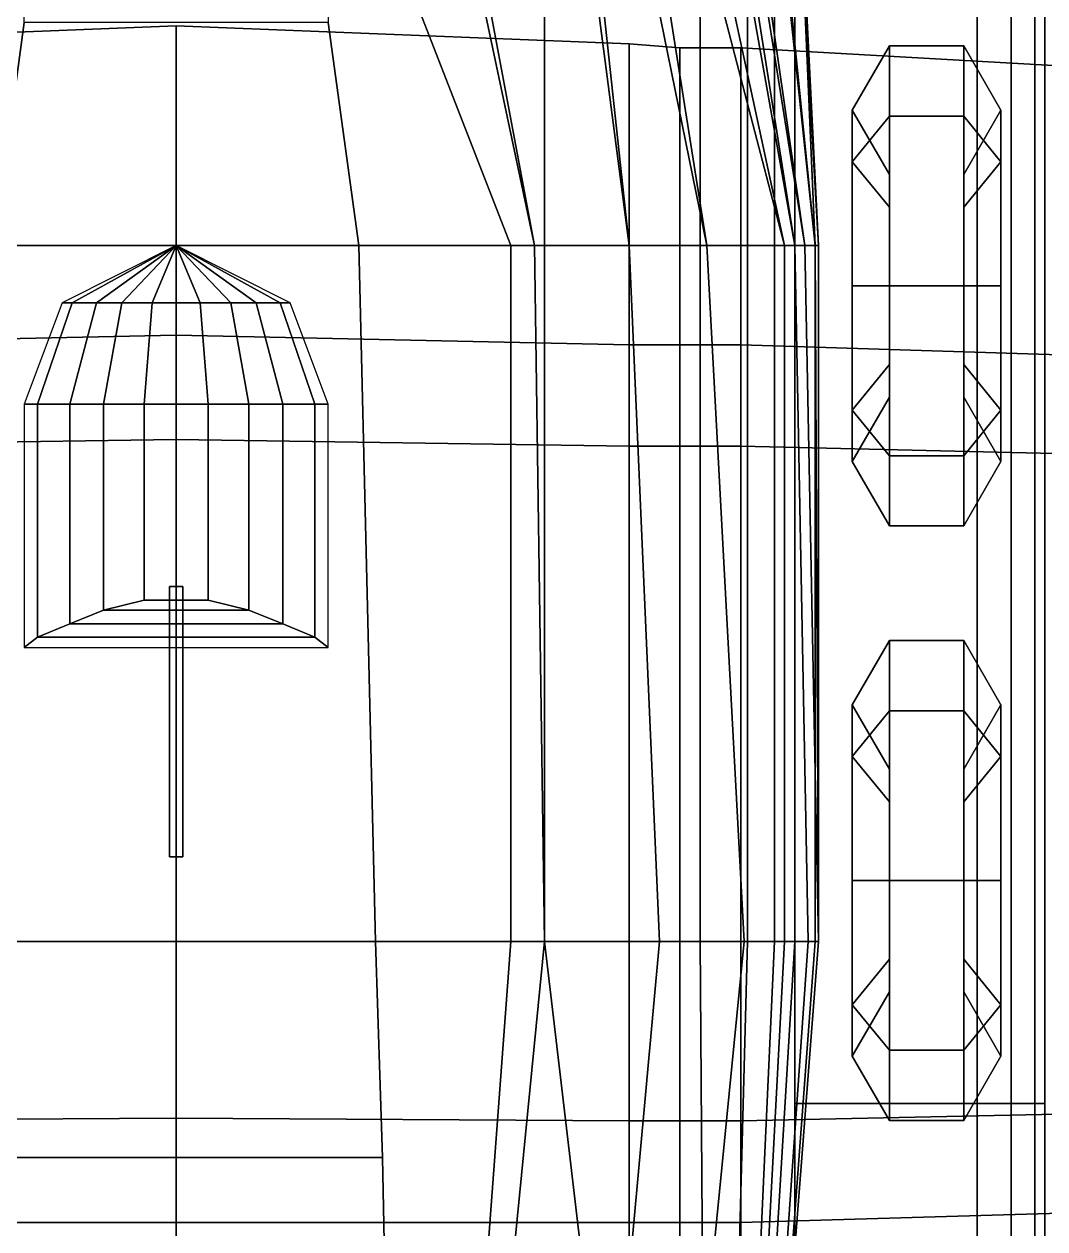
# Model space of a CAD drawing. Header units: millimetres. Extents: x -27.6 to 27.6, y -14.1 to 36.4.
# Drawn here: x -0.45 to 2.57, y 5.899 to 9.465 of the extents above; entities that cross this region are included whole.
import ezdxf

# ---------------------------------------------------------------- set-up
doc = ezdxf.new("R2010")
doc.units = ezdxf.units.MM
for name, color, linetype in [('guns', 1, 'Continuous'), ('hull-open', 7, 'Continuous'), ('wheels', 2, 'Continuous'), ('wing1', 5, 'Continuous'), ('wing2', 5, 'Continuous')]:
    doc.layers.add(name, color=color, linetype=linetype)

msp = doc.modelspace()

# ---------------------------------------------------------------- linework, layer by layer
for points in [[(1.83, 6.27, 1.75), (2.37, 6.27, 1.75), (2.37, 11.13, 1.68), (1.83, 11.13, 1.68)], [(1.83, 11.13, 1.68), (2.37, 11.13, 1.68), (2.37, 6.27, 1.75), (1.83, 6.27, 1.75)], [(2.37, 6.27, 1.75), (2.47, 6.27, 1.71), (2.47, 11.13, 1.64), (2.37, 11.13, 1.68)], [(2.37, 11.13, 1.68), (2.47, 11.13, 1.64), (2.47, 6.27, 1.71), (2.37, 6.27, 1.75)], [(2.47, 11.13, 1.64), (2.54, 11.13, 1.56), (2.54, 6.27, 1.63), (2.47, 6.27, 1.71)], [(2.47, 6.27, 1.71), (2.54, 6.27, 1.63), (2.54, 11.13, 1.56), (2.47, 11.13, 1.64)], [(2.54, 11.13, 1.56), (2.57, 11.13, 1.48), (2.57, 6.27, 1.55), (2.54, 6.27, 1.63)], [(2.54, 6.27, 1.63), (2.57, 6.27, 1.55), (2.57, 11.13, 1.48), (2.54, 11.13, 1.56)], [(2.57, 11.13, 1.48), (2.57, 11.13, 0.63), (2.57, 6.27, 0.4), (2.57, 6.27, 1.55)], [(2.57, 6.27, 1.55), (2.57, 6.27, 0.4), (2.57, 11.13, 0.63), (2.57, 11.13, 1.48)], [(-1.09, 10.2, 0.9), (1.09, 10.2, 0.9), (1.09, 8.81, 0.9), (-1.09, 8.81, 0.9)], [(-0.45, 10.2, 4.65), (-0.99, 8.81, 4.95), (-0.54, 8.81, 5.72), (-0.45, 9.47, 5.67)], [(0.99, 8.81, 4.95), (1.06, 8.81, 4.92), (0.8, 10.2, 4.59), (0.45, 10.2, 4.65)], [(0.54, 8.81, 5.72), (0.99, 8.81, 4.95), (0.45, 10.2, 4.65), (0.45, 9.47, 5.67)], [(1.06, 8.81, 4.92), (1.34, 8.81, 4.77), (1.19, 10.2, 4.47), (0.8, 10.2, 4.59)], [(1.55, 8.81, 0.92), (1.09, 8.81, 0.9), (1.09, 10.2, 0.9), (1.55, 10.2, 0.92)], [(1.34, 8.81, 4.77), (1.57, 8.81, 4.6), (1.35, 10.2, 4.39), (1.19, 10.2, 4.47)], [(1.57, 8.81, 4.6), (1.8, 8.81, 4.36), (1.5, 10.2, 4.28), (1.35, 10.2, 4.39)], [(1.8, 8.81, 4.36), (1.83, 8.81, 4.29), (1.61, 10.2, 4.17), (1.5, 10.2, 4.28)], [(1.69, 8.81, 0.95), (1.55, 8.81, 0.92), (1.55, 10.2, 0.92), (1.69, 10.2, 0.95)], [(1.83, 8.81, 4.29), (1.86, 8.81, 4.18), (1.66, 10.2, 4.12), (1.61, 10.2, 4.17)], [(1.86, 8.81, 4.18), (1.89, 8.81, 4.02), (1.75, 10.2, 4.02), (1.66, 10.2, 4.12)], [(1.77, 8.81, 1.02), (1.69, 8.81, 0.95), (1.69, 10.2, 0.95), (1.77, 10.2, 1.02)], [(1.89, 8.81, 4.02), (1.9, 8.81, 3.85), (1.82, 10.2, 3.85), (1.75, 10.2, 4.02)], [(1.83, 8.81, 1.18), (1.77, 8.81, 1.02), (1.77, 10.2, 1.02), (1.83, 10.2, 1.18)], [(1.9, 8.81, 3.85), (1.9, 8.81, 3.58), (1.83, 10.2, 3.58), (1.82, 10.2, 3.85)], [(1.9, 8.81, 3.58), (1.9, 8.81, 2.1), (1.83, 10.2, 2.1), (1.83, 10.2, 3.58)], [(1.9, 8.81, 2.1), (1.89, 8.81, 1.64), (1.83, 10.2, 1.64), (1.83, 10.2, 2.1)], [(1.89, 8.81, 1.64), (1.83, 8.81, 1.18), (1.83, 10.2, 1.18), (1.83, 10.2, 1.64)], [(-0.45, 9.47, 5.67), (-0.54, 8.81, 5.72), (0.54, 8.81, 5.72), (0.45, 9.47, 5.67)], [(-1.09, 8.81, 0.9), (1.09, 8.81, 0.9), (1.09, 6.75, 0.9), (-1.09, 6.75, 0.9)], [(-0.54, 8.81, 5.72), (-0.59, 6.75, 5.72), (0.59, 6.75, 5.72), (0.54, 8.81, 5.72)], [(0, 8.81, 5.72), (0, 8.81, 5.72), (-0.3375, 8.64, 5.72), (-0.3075, 8.64, 5.7763)], [(0, 8.81, 5.72), (0, 8.81, 5.72), (-0.3075, 8.64, 5.7763), (-0.2362, 8.64, 5.8512)], [(0, 8.81, 5.72), (0, 8.81, 5.72), (-0.2362, 8.64, 5.8512), (-0.1613, 8.64, 5.9075)], [(0, 8.81, 5.72), (0, 8.81, 5.72), (-0.1613, 8.64, 5.9075), (-0.0713, 8.64, 5.9338)], [(-0.0713, 8.64, 5.9338), (0.0712, 8.64, 5.9338), (0, 8.81, 5.72)], [(0.0712, 8.64, 5.9338), (0.1613, 8.64, 5.9075), (0, 8.81, 5.72)], [(0.1613, 8.64, 5.9075), (0.2362, 8.64, 5.8512), (0, 8.81, 5.72)], [(0.2362, 8.64, 5.8512), (0.3075, 8.64, 5.7763), (0, 8.81, 5.72)], [(0.3075, 8.64, 5.7763), (0.3375, 8.64, 5.72), (0, 8.81, 5.72)], [(0.59, 6.75, 5.72), (0.99, 6.75, 5.05), (0.99, 8.81, 4.95), (0.54, 8.81, 5.72)], [(0.99, 6.75, 5.05), (1.09, 6.75, 4.99), (1.06, 8.81, 4.92), (0.99, 8.81, 4.95)], [(1.09, 6.75, 4.99), (1.43, 6.75, 4.85), (1.34, 8.81, 4.77), (1.06, 8.81, 4.92)], [(1.55, 6.75, 0.92), (1.09, 6.75, 0.9), (1.09, 8.81, 0.9), (1.55, 8.81, 0.92)], [(1.43, 6.75, 4.85), (1.68, 6.75, 4.71), (1.57, 8.81, 4.6), (1.34, 8.81, 4.77)], [(1.69, 6.75, 0.95), (1.55, 6.75, 0.92), (1.55, 8.81, 0.92), (1.69, 8.81, 0.95)], [(1.68, 6.75, 4.71), (1.8, 6.75, 4.57), (1.8, 8.81, 4.36), (1.57, 8.81, 4.6)], [(1.77, 6.75, 1.02), (1.69, 6.75, 0.95), (1.69, 8.81, 0.95), (1.77, 8.81, 1.02)], [(1.83, 6.75, 1.18), (1.77, 6.75, 1.02), (1.77, 8.81, 1.02), (1.83, 8.81, 1.18)], [(1.8, 6.75, 4.57), (1.87, 6.75, 4.41), (1.83, 8.81, 4.29), (1.8, 8.81, 4.36)], [(1.89, 6.75, 1.64), (1.83, 6.75, 1.18), (1.83, 8.81, 1.18), (1.89, 8.81, 1.64)], [(1.87, 6.75, 4.41), (1.9, 6.75, 4.18), (1.86, 8.81, 4.18), (1.83, 8.81, 4.29)], [(1.9, 6.75, 4.18), (1.9, 6.75, 4.02), (1.89, 8.81, 4.02), (1.86, 8.81, 4.18)], [(1.9, 6.75, 2.1), (1.89, 6.75, 1.64), (1.89, 8.81, 1.64), (1.9, 8.81, 2.1)], [(1.9, 6.75, 4.02), (1.9, 6.75, 3.85), (1.9, 8.81, 3.85), (1.89, 8.81, 4.02)], [(1.9, 6.75, 3.58), (1.9, 6.75, 2.1), (1.9, 8.81, 2.1), (1.9, 8.81, 3.58)], [(1.9, 6.75, 3.85), (1.9, 6.75, 3.58), (1.9, 8.81, 3.58), (1.9, 8.81, 3.85)], [(-0.3075, 8.64, 5.7763), (-0.3375, 8.64, 5.72), (-0.45, 8.34, 5.72), (-0.41, 8.34, 5.795)], [(-0.2362, 8.64, 5.8512), (-0.3075, 8.64, 5.7763), (-0.41, 8.34, 5.795), (-0.315, 8.34, 5.895)], [(-0.1613, 8.64, 5.9075), (-0.2362, 8.64, 5.8512), (-0.315, 8.34, 5.895), (-0.215, 8.34, 5.97)], [(-0.0713, 8.64, 5.9338), (-0.1613, 8.64, 5.9075), (-0.215, 8.34, 5.97), (-0.095, 8.34, 6.005)], [(-0.095, 8.34, 6.005), (0.095, 8.34, 6.005), (0.0712, 8.64, 5.9338), (-0.0713, 8.64, 5.9338)], [(0.095, 8.34, 6.005), (0.215, 8.34, 5.97), (0.1613, 8.64, 5.9075), (0.0712, 8.64, 5.9338)], [(0.215, 8.34, 5.97), (0.315, 8.34, 5.895), (0.2362, 8.64, 5.8512), (0.1613, 8.64, 5.9075)], [(0.315, 8.34, 5.895), (0.41, 8.34, 5.795), (0.3075, 8.64, 5.7763), (0.2362, 8.64, 5.8512)], [(0.41, 8.34, 5.795), (0.45, 8.34, 5.72), (0.3375, 8.64, 5.72), (0.3075, 8.64, 5.7763)], [(-0.41, 8.34, 5.795), (-0.45, 8.34, 5.72), (-0.45, 7.62, 5.72), (-0.41, 7.65, 5.795)], [(-0.315, 8.34, 5.895), (-0.41, 8.34, 5.795), (-0.41, 7.65, 5.795), (-0.315, 7.69, 5.895)], [(-0.215, 8.34, 5.97), (-0.315, 8.34, 5.895), (-0.315, 7.69, 5.895), (-0.215, 7.73, 5.97)], [(-0.095, 8.34, 6.005), (-0.215, 8.34, 5.97), (-0.215, 7.73, 5.97), (-0.095, 7.76, 6.005)], [(-0.095, 7.76, 6.005), (0.095, 7.76, 6.005), (0.095, 8.34, 6.005), (-0.095, 8.34, 6.005)], [(0.095, 7.76, 6.005), (0.215, 7.73, 5.97), (0.215, 8.34, 5.97), (0.095, 8.34, 6.005)], [(0.215, 7.73, 5.97), (0.315, 7.69, 5.895), (0.315, 8.34, 5.895), (0.215, 8.34, 5.97)], [(0.315, 7.69, 5.895), (0.41, 7.65, 5.795), (0.41, 8.34, 5.795), (0.315, 8.34, 5.895)], [(0.41, 7.65, 5.795), (0.45, 7.62, 5.72), (0.45, 8.34, 5.72), (0.41, 8.34, 5.795)], [(-0.095, 7.76, 6.005), (-0.215, 7.73, 5.97), (0.215, 7.73, 5.97), (0.095, 7.76, 6.005)], [(-0.215, 7.73, 5.97), (-0.315, 7.69, 5.895), (0.315, 7.69, 5.895), (0.215, 7.73, 5.97)], [(-0.315, 7.69, 5.895), (-0.41, 7.65, 5.795), (0.41, 7.65, 5.795), (0.315, 7.69, 5.895)], [(-0.41, 7.65, 5.795), (-0.45, 7.62, 5.72), (0.45, 7.62, 5.72), (0.41, 7.65, 5.795)], [(1.58, 2.59, 0.73), (-1.58, 2.59, 0.73), (-1.09, 6.75, 0.9), (1.09, 6.75, 0.9)], [(-0.59, 6.75, 5.72), (-0.61, 6.11, 5.72), (0.61, 6.11, 5.72), (0.59, 6.75, 5.72)], [(0.61, 6.11, 5.72), (0.68, 2.59, 4.6), (0.99, 6.75, 5.05), (0.59, 6.75, 5.72)], [(0.68, 2.59, 4.6), (0.68, 2.59, 4.6), (1.09, 6.75, 4.99), (0.99, 6.75, 5.05)], [(0.68, 2.59, 4.6), (1.05, 2.59, 4.59), (1.43, 6.75, 4.85), (1.09, 6.75, 4.99)], [(1.05, 2.59, 4.59), (1.27, 2.59, 4.56), (1.68, 6.75, 4.71), (1.43, 6.75, 4.85)], [(1.58, 2.59, 0.73), (1.58, 2.59, 0.73), (1.09, 6.75, 0.9), (1.55, 6.75, 0.92)], [(1.27, 2.59, 4.56), (1.58, 2.59, 4.55), (1.8, 6.75, 4.57), (1.68, 6.75, 4.71)], [(1.58, 2.59, 0.73), (1.58, 2.59, 0.73), (1.55, 6.75, 0.92), (1.69, 6.75, 0.95)], [(1.58, 2.59, 2.64), (1.58, 2.59, 2.64), (1.9, 6.75, 2.1), (1.9, 6.75, 3.58)], [(1.58, 2.59, 2.64), (1.58, 2.59, 0.73), (1.89, 6.75, 1.64), (1.9, 6.75, 2.1)], [(1.58, 2.59, 0.73), (1.58, 2.59, 0.73), (1.83, 6.75, 1.18), (1.89, 6.75, 1.64)], [(1.58, 2.59, 0.73), (1.58, 2.59, 0.73), (1.77, 6.75, 1.02), (1.83, 6.75, 1.18)], [(1.58, 2.59, 0.73), (1.58, 2.59, 0.73), (1.69, 6.75, 0.95), (1.77, 6.75, 1.02)], [(1.58, 2.59, 4.55), (1.58, 2.59, 4.55), (1.9, 6.75, 4.02), (1.9, 6.75, 4.18)], [(1.58, 2.59, 4.55), (1.58, 2.59, 2.64), (1.9, 6.75, 3.85), (1.9, 6.75, 4.02)], [(1.58, 2.59, 4.55), (1.58, 2.59, 4.55), (1.9, 6.75, 4.18), (1.87, 6.75, 4.41)], [(1.58, 2.59, 4.55), (1.58, 2.59, 4.55), (1.87, 6.75, 4.41), (1.8, 6.75, 4.57)], [(1.58, 2.59, 2.64), (1.58, 2.59, 2.64), (1.9, 6.75, 3.58), (1.9, 6.75, 3.85)], [(1.83, 4.97, 1.75), (2.37, 4.97, 1.75), (2.37, 6.27, 1.75), (1.83, 6.27, 1.75)], [(1.83, 6.27, 1.75), (2.37, 6.27, 1.75), (2.37, 4.97, 1.75), (1.83, 4.97, 1.75)], [(2.37, 6.27, 1.75), (2.47, 6.27, 1.71), (2.47, 4.97, 1.71), (2.37, 4.97, 1.75)], [(2.37, 4.97, 1.75), (2.47, 4.97, 1.71), (2.47, 6.27, 1.71), (2.37, 6.27, 1.75)], [(2.47, 4.97, 1.71), (2.54, 4.97, 1.63), (2.54, 6.27, 1.63), (2.47, 6.27, 1.71)], [(2.47, 6.27, 1.71), (2.54, 6.27, 1.63), (2.54, 4.97, 1.63), (2.47, 4.97, 1.71)], [(2.54, 6.27, 1.63), (2.57, 6.27, 1.55), (2.57, 4.97, 1.55), (2.54, 4.97, 1.63)], [(2.54, 4.97, 1.63), (2.57, 4.97, 1.55), (2.57, 6.27, 1.55), (2.54, 6.27, 1.63)], [(2.57, 4.97, 1.55), (2.57, 4.97, 0.51), (2.57, 6.27, 0.4), (2.57, 6.27, 1.55)], [(2.57, 6.27, 1.55), (2.57, 6.27, 0.4), (2.57, 4.97, 0.51), (2.57, 4.97, 1.55)], [(-0.61, 6.11, 5.72), (-0.68, 2.59, 4.6), (0.68, 2.59, 4.6), (0.61, 6.11, 5.72)]]:
    msp.add_3dface(points)
at = {"layer": 'guns'}
for points in [[(0, 7.8, 5.83), (-0.02, 7.8, 5.81), (-0.02, 7, 5.81), (0, 7, 5.83)], [(-0.02, 7.8, 5.81), (0, 7.8, 5.79), (0, 7, 5.79), (-0.02, 7, 5.81)], [(0.02, 7.8, 5.81), (0, 7.8, 5.83), (0, 7, 5.83), (0.02, 7, 5.81)], [(0, 7.8, 5.79), (0.02, 7.8, 5.81), (0.02, 7, 5.81), (0, 7, 5.79)], [(0, 7, 5.83), (-0.02, 7, 5.81), (0, 7, 5.79), (0.02, 7, 5.81)]]:
    msp.add_3dface(points, dxfattribs=at)
at = {"layer": 'hull-open'}
for points in [[(1.83, 11.13, 1.68), (2.37, 11.13, 1.68), (2.37, 6.27, 1.75), (1.83, 6.27, 1.75)], [(1.83, 6.27, 1.75), (2.37, 6.27, 1.75), (2.37, 11.13, 1.68), (1.83, 11.13, 1.68)], [(2.37, 11.13, 1.68), (2.47, 11.13, 1.64), (2.47, 6.27, 1.71), (2.37, 6.27, 1.75)], [(2.37, 6.27, 1.75), (2.47, 6.27, 1.71), (2.47, 11.13, 1.64), (2.37, 11.13, 1.68)], [(2.47, 6.27, 1.71), (2.54, 6.27, 1.63), (2.54, 11.13, 1.56), (2.47, 11.13, 1.64)], [(2.47, 11.13, 1.64), (2.54, 11.13, 1.56), (2.54, 6.27, 1.63), (2.47, 6.27, 1.71)], [(2.54, 6.27, 1.63), (2.57, 6.27, 1.55), (2.57, 11.13, 1.48), (2.54, 11.13, 1.56)], [(2.54, 11.13, 1.56), (2.57, 11.13, 1.48), (2.57, 6.27, 1.55), (2.54, 6.27, 1.63)], [(2.57, 6.27, 1.55), (2.57, 6.27, 0.4), (2.57, 11.13, 0.63), (2.57, 11.13, 1.48)], [(2.57, 11.13, 1.48), (2.57, 11.13, 0.63), (2.57, 6.27, 0.4), (2.57, 6.27, 1.55)], [(-1.09, 10.2, 0.9), (1.09, 10.2, 0.9), (1.09, 8.81, 0.9), (-1.09, 8.81, 0.9)], [(1.09, 10.2, 0.9), (-1.09, 10.2, 0.9), (-1.09, 8.81, 0.9), (1.09, 8.81, 0.9)], [(-0.45, 10.2, 4.65), (-0.99, 8.81, 4.95), (-0.54, 8.81, 5.72), (-0.45, 9.47, 5.67)], [(0.54, 8.81, 5.72), (0.99, 8.81, 4.95), (0.45, 10.2, 4.65), (0.45, 9.47, 5.67)], [(0.99, 8.81, 4.95), (1.06, 8.81, 4.92), (0.8, 10.04, 4.59), (0.45, 10.2, 4.65)], [(0.45, 10.2, 4.65), (0.8, 10.04, 4.59), (1.06, 8.81, 4.92), (0.99, 8.81, 4.95)], [(1.55, 8.81, 0.92), (1.09, 8.81, 0.9), (1.09, 10.2, 0.9), (1.55, 10.2, 0.92)], [(1.55, 10.2, 0.92), (1.09, 10.2, 0.9), (1.09, 8.81, 0.9), (1.55, 8.81, 0.92)], [(1.69, 8.81, 0.95), (1.55, 8.81, 0.92), (1.55, 10.2, 0.92), (1.69, 10.2, 0.95)], [(1.69, 10.2, 0.95), (1.55, 10.2, 0.92), (1.55, 8.81, 0.92), (1.69, 8.81, 0.95)], [(1.77, 8.81, 1.02), (1.69, 8.81, 0.95), (1.69, 10.2, 0.95), (1.77, 10.2, 1.02)], [(1.77, 10.2, 1.02), (1.69, 10.2, 0.95), (1.69, 8.81, 0.95), (1.77, 8.81, 1.02)], [(1.89, 8.81, 4.02), (1.9, 8.81, 3.85), (1.82, 10.2, 3.85), (1.75, 10.13, 4.02)], [(1.75, 10.13, 4.02), (1.82, 10.2, 3.85), (1.9, 8.81, 3.85), (1.89, 8.81, 4.02)], [(1.83, 8.81, 1.18), (1.77, 8.81, 1.02), (1.77, 10.2, 1.02), (1.83, 10.2, 1.18)], [(1.83, 10.2, 1.18), (1.77, 10.2, 1.02), (1.77, 8.81, 1.02), (1.83, 8.81, 1.18)], [(1.9, 8.81, 3.85), (1.9, 8.81, 3.58), (1.83, 10.2, 3.58), (1.82, 10.2, 3.85)], [(1.82, 10.2, 3.85), (1.83, 10.2, 3.58), (1.9, 8.81, 3.58), (1.9, 8.81, 3.85)], [(1.9, 8.81, 2.1), (1.89, 8.81, 1.64), (1.83, 10.2, 1.64), (1.83, 10.2, 2.1)], [(1.89, 8.81, 1.64), (1.83, 8.81, 1.18), (1.83, 10.2, 1.18), (1.83, 10.2, 1.64)], [(1.9, 8.81, 3.58), (1.9, 8.81, 2.1), (1.83, 10.2, 2.1), (1.83, 10.2, 3.58)], [(1.83, 10.2, 2.1), (1.83, 10.2, 1.64), (1.89, 8.81, 1.64), (1.9, 8.81, 2.1)], [(1.83, 10.2, 1.64), (1.83, 10.2, 1.18), (1.83, 8.81, 1.18), (1.89, 8.81, 1.64)], [(1.83, 10.2, 3.58), (1.83, 10.2, 2.1), (1.9, 8.81, 2.1), (1.9, 8.81, 3.58)], [(1.86, 8.81, 4.18), (1.89, 8.81, 4.02), (1.75, 10.13, 4.02), (1.66, 10.07, 4.12)], [(1.66, 10.07, 4.12), (1.75, 10.13, 4.02), (1.89, 8.81, 4.02), (1.86, 8.81, 4.18)], [(1.83, 8.81, 4.29), (1.86, 8.81, 4.18), (1.66, 10.07, 4.12), (1.61, 10.05, 4.17)], [(1.61, 10.05, 4.17), (1.66, 10.07, 4.12), (1.86, 8.81, 4.18), (1.83, 8.81, 4.29)], [(1.06, 8.81, 4.92), (1.34, 8.81, 4.77), (1.19, 9.96, 4.47), (0.8, 10.04, 4.59)], [(0.8, 10.04, 4.59), (1.19, 9.96, 4.47), (1.34, 8.81, 4.77), (1.06, 8.81, 4.92)], [(1.8, 8.81, 4.36), (1.83, 8.81, 4.29), (1.61, 10.05, 4.17), (1.5, 9.96, 4.28)], [(1.5, 9.96, 4.28), (1.61, 10.05, 4.17), (1.83, 8.81, 4.29), (1.8, 8.81, 4.36)], [(1.34, 8.81, 4.77), (1.57, 8.81, 4.6), (1.35, 9.89, 4.39), (1.19, 9.96, 4.47)], [(1.19, 9.96, 4.47), (1.35, 9.89, 4.39), (1.57, 8.81, 4.6), (1.34, 8.81, 4.77)], [(1.57, 8.81, 4.6), (1.8, 8.81, 4.36), (1.5, 9.96, 4.28), (1.35, 9.89, 4.39)], [(1.35, 9.89, 4.39), (1.5, 9.96, 4.28), (1.8, 8.81, 4.36), (1.57, 8.81, 4.6)], [(-0.45, 9.47, 5.67), (-0.54, 8.81, 5.72), (0.54, 8.81, 5.72), (0.45, 9.47, 5.67)], [(-1.09, 8.81, 0.9), (1.09, 8.81, 0.9), (1.09, 6.75, 0.9), (-1.09, 6.75, 0.9)], [(1.09, 8.81, 0.9), (-1.09, 8.81, 0.9), (-1.09, 6.75, 0.9), (1.09, 6.75, 0.9)], [(-0.54, 8.81, 5.72), (-0.59, 6.75, 5.72), (0.59, 6.75, 5.72), (0.54, 8.81, 5.72)], [(0, 8.81, 5.72), (0, 8.81, 5.72), (-0.3375, 8.64, 5.72), (-0.3075, 8.64, 5.7762)], [(0, 8.81, 5.72), (0, 8.81, 5.72), (-0.3075, 8.64, 5.7762), (-0.2362, 8.64, 5.8512)], [(0, 8.81, 5.72), (0, 8.81, 5.72), (-0.2362, 8.64, 5.8512), (-0.1613, 8.64, 5.9075)], [(0, 8.81, 5.72), (0, 8.81, 5.72), (-0.1613, 8.64, 5.9075), (-0.0713, 8.64, 5.9337)], [(-0.0713, 8.64, 5.9337), (0.0712, 8.64, 5.9337), (0, 8.81, 5.72)], [(0.3075, 8.64, 5.7762), (0.3375, 8.64, 5.72), (0, 8.81, 5.72)], [(0.2362, 8.64, 5.8512), (0.3075, 8.64, 5.7762), (0, 8.81, 5.72)], [(0.1613, 8.64, 5.9075), (0.2362, 8.64, 5.8512), (0, 8.81, 5.72)], [(0.0712, 8.64, 5.9337), (0.1613, 8.64, 5.9075), (0, 8.81, 5.72)], [(0.59, 6.75, 5.72), (0.99, 6.75, 5.05), (0.99, 8.81, 4.95), (0.54, 8.81, 5.72)], [(0.99, 6.75, 5.05), (1.09, 6.75, 4.99), (1.06, 8.81, 4.92), (0.99, 8.81, 4.95)], [(0.99, 8.81, 4.95), (1.06, 8.81, 4.92), (1.09, 6.75, 4.99), (0.99, 6.75, 5.05)], [(1.09, 6.75, 4.99), (1.43, 6.75, 4.85), (1.34, 8.81, 4.77), (1.06, 8.81, 4.92)], [(1.06, 8.81, 4.92), (1.34, 8.81, 4.77), (1.43, 6.75, 4.85), (1.09, 6.75, 4.99)], [(1.55, 6.75, 0.92), (1.09, 6.75, 0.9), (1.09, 8.81, 0.9), (1.55, 8.81, 0.92)], [(1.55, 8.81, 0.92), (1.09, 8.81, 0.9), (1.09, 6.75, 0.9), (1.55, 6.75, 0.92)], [(1.43, 6.75, 4.85), (1.68, 6.75, 4.71), (1.57, 8.81, 4.6), (1.34, 8.81, 4.77)], [(1.34, 8.81, 4.77), (1.57, 8.81, 4.6), (1.68, 6.75, 4.71), (1.43, 6.75, 4.85)], [(1.69, 6.75, 0.95), (1.55, 6.75, 0.92), (1.55, 8.81, 0.92), (1.69, 8.81, 0.95)], [(1.69, 8.81, 0.95), (1.55, 8.81, 0.92), (1.55, 6.75, 0.92), (1.69, 6.75, 0.95)], [(1.68, 6.75, 4.71), (1.8, 6.75, 4.57), (1.8, 8.81, 4.36), (1.57, 8.81, 4.6)], [(1.57, 8.81, 4.6), (1.8, 8.81, 4.36), (1.8, 6.75, 4.57), (1.68, 6.75, 4.71)], [(1.77, 6.75, 1.02), (1.69, 6.75, 0.95), (1.69, 8.81, 0.95), (1.77, 8.81, 1.02)], [(1.77, 8.81, 1.02), (1.69, 8.81, 0.95), (1.69, 6.75, 0.95), (1.77, 6.75, 1.02)], [(1.83, 6.75, 1.18), (1.77, 6.75, 1.02), (1.77, 8.81, 1.02), (1.83, 8.81, 1.18)], [(1.83, 8.81, 1.18), (1.77, 8.81, 1.02), (1.77, 6.75, 1.02), (1.83, 6.75, 1.18)], [(1.8, 6.75, 4.57), (1.87, 6.75, 4.41), (1.83, 8.81, 4.29), (1.8, 8.81, 4.36)], [(1.8, 8.81, 4.36), (1.83, 8.81, 4.29), (1.87, 6.75, 4.41), (1.8, 6.75, 4.57)], [(1.89, 6.75, 1.64), (1.83, 6.75, 1.18), (1.83, 8.81, 1.18), (1.89, 8.81, 1.64)], [(1.87, 6.75, 4.41), (1.9, 6.75, 4.18), (1.86, 8.81, 4.18), (1.83, 8.81, 4.29)], [(1.89, 8.81, 1.64), (1.83, 8.81, 1.18), (1.83, 6.75, 1.18), (1.89, 6.75, 1.64)], [(1.83, 8.81, 4.29), (1.86, 8.81, 4.18), (1.9, 6.75, 4.18), (1.87, 6.75, 4.41)], [(1.9, 6.75, 4.18), (1.9, 6.75, 4.02), (1.89, 8.81, 4.02), (1.86, 8.81, 4.18)], [(1.86, 8.81, 4.18), (1.89, 8.81, 4.02), (1.9, 6.75, 4.02), (1.9, 6.75, 4.18)], [(1.9, 6.75, 2.1), (1.89, 6.75, 1.64), (1.89, 8.81, 1.64), (1.9, 8.81, 2.1)], [(1.9, 6.75, 4.02), (1.9, 6.75, 3.85), (1.9, 8.81, 3.85), (1.89, 8.81, 4.02)], [(1.9, 8.81, 2.1), (1.89, 8.81, 1.64), (1.89, 6.75, 1.64), (1.9, 6.75, 2.1)], [(1.89, 8.81, 4.02), (1.9, 8.81, 3.85), (1.9, 6.75, 3.85), (1.9, 6.75, 4.02)], [(1.9, 6.75, 3.85), (1.9, 6.75, 3.58), (1.9, 8.81, 3.58), (1.9, 8.81, 3.85)], [(1.9, 6.75, 3.58), (1.9, 6.75, 2.1), (1.9, 8.81, 2.1), (1.9, 8.81, 3.58)], [(1.9, 8.81, 3.58), (1.9, 8.81, 2.1), (1.9, 6.75, 2.1), (1.9, 6.75, 3.58)], [(1.9, 8.81, 3.85), (1.9, 8.81, 3.58), (1.9, 6.75, 3.58), (1.9, 6.75, 3.85)], [(-0.3075, 8.64, 5.7762), (-0.3375, 8.64, 5.72), (-0.45, 8.34, 5.72), (-0.41, 8.34, 5.795)], [(-0.2362, 8.64, 5.8512), (-0.3075, 8.64, 5.7762), (-0.41, 8.34, 5.795), (-0.315, 8.34, 5.895)], [(-0.1613, 8.64, 5.9075), (-0.2362, 8.64, 5.8512), (-0.315, 8.34, 5.895), (-0.215, 8.34, 5.97)], [(-0.0713, 8.64, 5.9337), (-0.1613, 8.64, 5.9075), (-0.215, 8.34, 5.97), (-0.095, 8.34, 6.005)], [(-0.095, 8.34, 6.005), (0.095, 8.34, 6.005), (0.0712, 8.64, 5.9337), (-0.0713, 8.64, 5.9337)], [(0.095, 8.34, 6.005), (0.215, 8.34, 5.97), (0.1613, 8.64, 5.9075), (0.0712, 8.64, 5.9337)], [(0.215, 8.34, 5.97), (0.315, 8.34, 5.895), (0.2362, 8.64, 5.8512), (0.1613, 8.64, 5.9075)], [(0.315, 8.34, 5.895), (0.41, 8.34, 5.795), (0.3075, 8.64, 5.7762), (0.2362, 8.64, 5.8512)], [(0.41, 8.34, 5.795), (0.45, 8.34, 5.72), (0.3375, 8.64, 5.72), (0.3075, 8.64, 5.7762)], [(-0.41, 8.34, 5.795), (-0.45, 8.34, 5.72), (-0.45, 7.62, 5.72), (-0.41, 7.65, 5.795)], [(-0.315, 8.34, 5.895), (-0.41, 8.34, 5.795), (-0.41, 7.65, 5.795), (-0.315, 7.69, 5.895)], [(-0.215, 8.34, 5.97), (-0.315, 8.34, 5.895), (-0.315, 7.69, 5.895), (-0.215, 7.73, 5.97)], [(-0.095, 8.34, 6.005), (-0.215, 8.34, 5.97), (-0.215, 7.73, 5.97), (-0.095, 7.76, 6.005)], [(-0.095, 7.76, 6.005), (0.095, 7.76, 6.005), (0.095, 8.34, 6.005), (-0.095, 8.34, 6.005)], [(0.095, 7.76, 6.005), (0.215, 7.73, 5.97), (0.215, 8.34, 5.97), (0.095, 8.34, 6.005)], [(0.215, 7.73, 5.97), (0.315, 7.69, 5.895), (0.315, 8.34, 5.895), (0.215, 8.34, 5.97)], [(0.315, 7.69, 5.895), (0.41, 7.65, 5.795), (0.41, 8.34, 5.795), (0.315, 8.34, 5.895)], [(0.41, 7.65, 5.795), (0.45, 7.62, 5.72), (0.45, 8.34, 5.72), (0.41, 8.34, 5.795)], [(-0.095, 7.76, 6.005), (-0.215, 7.73, 5.97), (0.215, 7.73, 5.97), (0.095, 7.76, 6.005)], [(-0.215, 7.73, 5.97), (-0.315, 7.69, 5.895), (0.315, 7.69, 5.895), (0.215, 7.73, 5.97)], [(-0.315, 7.69, 5.895), (-0.41, 7.65, 5.795), (0.41, 7.65, 5.795), (0.315, 7.69, 5.895)], [(-0.41, 7.65, 5.795), (-0.45, 7.62, 5.72), (0.45, 7.62, 5.72), (0.41, 7.65, 5.795)], [(1.58, 2.59, 0.73), (-1.58, 2.59, 0.73), (-1.09, 6.75, 0.9), (1.09, 6.75, 0.9)], [(-0.59, 6.75, 5.72), (-0.61, 6.11, 5.72), (0.61, 6.11, 5.72), (0.59, 6.75, 5.72)], [(0.61, 6.11, 5.72), (0.68, 2.59, 4.6), (0.99, 6.75, 5.05), (0.59, 6.75, 5.72)], [(0.68, 2.59, 4.6), (1.05, 2.59, 4.59), (1.43, 6.75, 4.85), (1.09, 6.75, 4.99)], [(0.68, 2.59, 4.6), (0.68, 2.59, 4.6), (1.09, 6.75, 4.99), (0.99, 6.75, 5.05)], [(1.05, 2.59, 4.59), (1.27, 2.59, 4.56), (1.68, 6.75, 4.71), (1.43, 6.75, 4.85)], [(1.58, 2.59, 0.73), (1.58, 2.59, 0.73), (1.09, 6.75, 0.9), (1.55, 6.75, 0.92)], [(1.27, 2.59, 4.56), (1.58, 2.59, 4.55), (1.8, 6.75, 4.57), (1.68, 6.75, 4.71)], [(1.58, 2.59, 0.73), (1.58, 2.59, 0.73), (1.55, 6.75, 0.92), (1.69, 6.75, 0.95)], [(1.58, 2.59, 2.64), (1.58, 2.59, 0.73), (1.89, 6.75, 1.64), (1.9, 6.75, 2.1)], [(1.58, 2.59, 0.73), (1.58, 2.59, 0.73), (1.69, 6.75, 0.95), (1.77, 6.75, 1.02)], [(1.58, 2.59, 0.73), (1.58, 2.59, 0.73), (1.77, 6.75, 1.02), (1.83, 6.75, 1.18)], [(1.58, 2.59, 0.73), (1.58, 2.59, 0.73), (1.83, 6.75, 1.18), (1.89, 6.75, 1.64)], [(1.58, 2.59, 2.64), (1.58, 2.59, 2.64), (1.9, 6.75, 3.58), (1.9, 6.75, 3.85)], [(1.58, 2.59, 4.55), (1.58, 2.59, 4.55), (1.87, 6.75, 4.41), (1.8, 6.75, 4.57)], [(1.58, 2.59, 4.55), (1.58, 2.59, 4.55), (1.9, 6.75, 4.18), (1.87, 6.75, 4.41)], [(1.58, 2.59, 4.55), (1.58, 2.59, 2.64), (1.9, 6.75, 3.85), (1.9, 6.75, 4.02)], [(1.58, 2.59, 4.55), (1.58, 2.59, 4.55), (1.9, 6.75, 4.02), (1.9, 6.75, 4.18)], [(1.58, 2.59, 2.64), (1.58, 2.59, 2.64), (1.9, 6.75, 2.1), (1.9, 6.75, 3.58)], [(1.83, 6.27, 1.75), (2.37, 6.27, 1.75), (2.37, 4.97, 1.75), (1.83, 4.97, 1.75)], [(1.83, 4.97, 1.75), (2.37, 4.97, 1.75), (2.37, 6.27, 1.75), (1.83, 6.27, 1.75)], [(2.37, 4.97, 1.75), (2.47, 4.97, 1.71), (2.47, 6.27, 1.71), (2.37, 6.27, 1.75)], [(2.37, 6.27, 1.75), (2.47, 6.27, 1.71), (2.47, 4.97, 1.71), (2.37, 4.97, 1.75)], [(2.47, 6.27, 1.71), (2.54, 6.27, 1.63), (2.54, 4.97, 1.63), (2.47, 4.97, 1.71)], [(2.47, 4.97, 1.71), (2.54, 4.97, 1.63), (2.54, 6.27, 1.63), (2.47, 6.27, 1.71)], [(2.54, 4.97, 1.63), (2.57, 4.97, 1.55), (2.57, 6.27, 1.55), (2.54, 6.27, 1.63)], [(2.54, 6.27, 1.63), (2.57, 6.27, 1.55), (2.57, 4.97, 1.55), (2.54, 4.97, 1.63)], [(2.57, 6.27, 1.55), (2.57, 6.27, 0.4), (2.57, 4.97, 0.51), (2.57, 4.97, 1.55)], [(2.57, 4.97, 1.55), (2.57, 4.97, 0.51), (2.57, 6.27, 0.4), (2.57, 6.27, 1.55)], [(-0.61, 6.11, 5.72), (-0.68, 2.59, 4.6), (0.68, 2.59, 4.6), (0.61, 6.11, 5.72)]]:
    msp.add_3dface(points, dxfattribs=at)
at = {"layer": 'wheels'}
for points in [[(2.11, 9.1924, 0.2176), (2, 9.0577, 0.3523), (2, 9.21, 0.72), (2.11, 9.4005, 0.72)], [(2.11, 9.4005, 0.72), (2, 9.21, 0.72), (2, 9.0577, 1.0877), (2.11, 9.1924, 1.2224)], [(2.33, 9.1924, 0.2176), (2.11, 9.1924, 0.2176), (2.11, 9.4005, 0.72), (2.33, 9.4005, 0.72)], [(2.33, 9.4005, 0.72), (2.11, 9.4005, 0.72), (2.11, 9.1924, 1.2224), (2.33, 9.1924, 1.2224)], [(2.44, 9.0577, 0.3523), (2.33, 9.1924, 0.2176), (2.33, 9.4005, 0.72), (2.44, 9.21, 0.72)], [(2.44, 9.21, 0.72), (2.33, 9.4005, 0.72), (2.33, 9.1924, 1.2224), (2.44, 9.0577, 1.0877)], [(2, 9.0577, 0.3523), (2.11, 8.923, 0.487), (2.11, 9.0195, 0.72), (2, 9.21, 0.72)], [(2, 9.21, 0.72), (2.11, 9.0195, 0.72), (2.11, 8.923, 0.953), (2, 9.0577, 1.0877)], [(2.33, 8.923, 0.487), (2.44, 9.0577, 0.3523), (2.44, 9.21, 0.72), (2.33, 9.0195, 0.72)], [(2.33, 9.0195, 0.72), (2.44, 9.21, 0.72), (2.44, 9.0577, 1.0877), (2.33, 8.923, 0.953)], [(2.11, 8.69, 0.0095), (2, 8.69, 0.2), (2, 9.0577, 0.3523), (2.11, 9.1924, 0.2176)], [(2.11, 9.1924, 1.2224), (2, 9.0577, 1.0877), (2, 8.69, 1.24), (2.11, 8.69, 1.4305)], [(2.33, 8.69, 0.0095), (2.11, 8.69, 0.0095), (2.11, 9.1924, 0.2176), (2.33, 9.1924, 0.2176)], [(2.33, 9.1924, 1.2224), (2.11, 9.1924, 1.2224), (2.11, 8.69, 1.4305), (2.33, 8.69, 1.4305)], [(2.44, 8.69, 0.2), (2.33, 8.69, 0.0095), (2.33, 9.1924, 0.2176), (2.44, 9.0577, 0.3523)], [(2.44, 9.0577, 1.0877), (2.33, 9.1924, 1.2224), (2.33, 8.69, 1.4305), (2.44, 8.69, 1.24)], [(2, 8.69, 0.2), (2.11, 8.69, 0.3905), (2.11, 8.923, 0.487), (2, 9.0577, 0.3523)], [(2, 9.0577, 1.0877), (2.11, 8.923, 0.953), (2.11, 8.69, 1.0495), (2, 8.69, 1.24)], [(2.33, 8.69, 0.3905), (2.44, 8.69, 0.2), (2.44, 9.0577, 0.3523), (2.33, 8.923, 0.487)], [(2.33, 8.923, 0.953), (2.44, 9.0577, 1.0877), (2.44, 8.69, 1.24), (2.33, 8.69, 1.0495)], [(2.11, 9.0195, 0.72), (2.11, 8.923, 0.487), (2.11, 8.69, 1.0495), (2.11, 8.923, 0.953)], [(2.33, 8.69, 0.3905), (2.33, 8.923, 0.487), (2.33, 9.0195, 0.72), (2.33, 8.923, 0.953)], [(2.11, 8.69, 1.0495), (2.11, 8.923, 0.487), (2.11, 8.69, 0.3905), (2.11, 8.457, 0.953)], [(2.33, 8.69, 0.3905), (2.33, 8.923, 0.953), (2.33, 8.69, 1.0495), (2.33, 8.457, 0.487)], [(2, 8.3223, 0.3523), (2.11, 8.457, 0.487), (2.11, 8.69, 0.3905), (2, 8.69, 0.2)], [(2.11, 8.1876, 0.2176), (2, 8.3223, 0.3523), (2, 8.69, 0.2), (2.11, 8.69, 0.0095)], [(2, 8.69, 1.24), (2.11, 8.69, 1.0495), (2.11, 8.457, 0.953), (2, 8.3223, 1.0877)], [(2.11, 8.69, 1.4305), (2, 8.69, 1.24), (2, 8.3223, 1.0877), (2.11, 8.1876, 1.2224)], [(2.11, 8.457, 0.487), (2.11, 8.3605, 0.72), (2.11, 8.457, 0.953), (2.11, 8.69, 0.3905)], [(2.33, 8.1876, 0.2176), (2.11, 8.1876, 0.2176), (2.11, 8.69, 0.0095), (2.33, 8.69, 0.0095)], [(2.33, 8.69, 1.4305), (2.11, 8.69, 1.4305), (2.11, 8.1876, 1.2224), (2.33, 8.1876, 1.2224)], [(2.33, 8.457, 0.487), (2.44, 8.3223, 0.3523), (2.44, 8.69, 0.2), (2.33, 8.69, 0.3905)], [(2.44, 8.3223, 0.3523), (2.33, 8.1876, 0.2176), (2.33, 8.69, 0.0095), (2.44, 8.69, 0.2)], [(2.33, 8.69, 1.0495), (2.44, 8.69, 1.24), (2.44, 8.3223, 1.0877), (2.33, 8.457, 0.953)], [(2.44, 8.69, 1.24), (2.33, 8.69, 1.4305), (2.33, 8.1876, 1.2224), (2.44, 8.3223, 1.0877)], [(2.33, 8.69, 1.0495), (2.33, 8.457, 0.953), (2.33, 8.3605, 0.72), (2.33, 8.457, 0.487)], [(2, 8.17, 0.72), (2.11, 8.3605, 0.72), (2.11, 8.457, 0.487), (2, 8.3223, 0.3523)], [(2, 8.3223, 1.0877), (2.11, 8.457, 0.953), (2.11, 8.3605, 0.72), (2, 8.17, 0.72)], [(2.33, 8.3605, 0.72), (2.44, 8.17, 0.72), (2.44, 8.3223, 0.3523), (2.33, 8.457, 0.487)], [(2.33, 8.457, 0.953), (2.44, 8.3223, 1.0877), (2.44, 8.17, 0.72), (2.33, 8.3605, 0.72)], [(2.11, 7.9795, 0.72), (2, 8.17, 0.72), (2, 8.3223, 0.3523), (2.11, 8.1876, 0.2176)], [(2.11, 8.1876, 1.2224), (2, 8.3223, 1.0877), (2, 8.17, 0.72), (2.11, 7.9795, 0.72)], [(2.44, 8.17, 0.72), (2.33, 7.9795, 0.72), (2.33, 8.1876, 0.2176), (2.44, 8.3223, 0.3523)], [(2.44, 8.3223, 1.0877), (2.33, 8.1876, 1.2224), (2.33, 7.9795, 0.72), (2.44, 8.17, 0.72)], [(2.33, 7.9795, 0.72), (2.11, 7.9795, 0.72), (2.11, 8.1876, 0.2176), (2.33, 8.1876, 0.2176)], [(2.33, 8.1876, 1.2224), (2.11, 8.1876, 1.2224), (2.11, 7.9795, 0.72), (2.33, 7.9795, 0.72)], [(2.11, 7.4324, 0.1876), (2, 7.2977, 0.3223), (2, 7.45, 0.69), (2.11, 7.6405, 0.69)], [(2.11, 7.6405, 0.69), (2, 7.45, 0.69), (2, 7.2977, 1.0577), (2.11, 7.4324, 1.1924)], [(2.33, 7.4324, 0.1876), (2.11, 7.4324, 0.1876), (2.11, 7.6405, 0.69), (2.33, 7.6405, 0.69)], [(2.33, 7.6405, 0.69), (2.11, 7.6405, 0.69), (2.11, 7.4324, 1.1924), (2.33, 7.4324, 1.1924)], [(2.44, 7.2977, 0.3223), (2.33, 7.4324, 0.1876), (2.33, 7.6405, 0.69), (2.44, 7.45, 0.69)], [(2.44, 7.45, 0.69), (2.33, 7.6405, 0.69), (2.33, 7.4324, 1.1924), (2.44, 7.2977, 1.0577)], [(2, 7.2977, 0.3223), (2.11, 7.163, 0.457), (2.11, 7.2595, 0.69), (2, 7.45, 0.69)], [(2, 7.45, 0.69), (2.11, 7.2595, 0.69), (2.11, 7.163, 0.923), (2, 7.2977, 1.0577)], [(2.11, 6.93, -0.0205), (2, 6.93, 0.17), (2, 7.2977, 0.3223), (2.11, 7.4324, 0.1876)], [(2.11, 7.4324, 1.1924), (2, 7.2977, 1.0577), (2, 6.93, 1.21), (2.11, 6.93, 1.4005)], [(2.33, 6.93, -0.0205), (2.11, 6.93, -0.0205), (2.11, 7.4324, 0.1876), (2.33, 7.4324, 0.1876)], [(2.33, 7.4324, 1.1924), (2.11, 7.4324, 1.1924), (2.11, 6.93, 1.4005), (2.33, 6.93, 1.4005)], [(2.33, 7.163, 0.457), (2.44, 7.2977, 0.3223), (2.44, 7.45, 0.69), (2.33, 7.2595, 0.69)], [(2.33, 7.2595, 0.69), (2.44, 7.45, 0.69), (2.44, 7.2977, 1.0577), (2.33, 7.163, 0.923)], [(2.44, 6.93, 0.17), (2.33, 6.93, -0.0205), (2.33, 7.4324, 0.1876), (2.44, 7.2977, 0.3223)], [(2.44, 7.2977, 1.0577), (2.33, 7.4324, 1.1924), (2.33, 6.93, 1.4005), (2.44, 6.93, 1.21)], [(2, 6.93, 0.17), (2.11, 6.93, 0.3605), (2.11, 7.163, 0.457), (2, 7.2977, 0.3223)], [(2, 7.2977, 1.0577), (2.11, 7.163, 0.923), (2.11, 6.93, 1.0195), (2, 6.93, 1.21)], [(2.33, 6.93, 0.3605), (2.44, 6.93, 0.17), (2.44, 7.2977, 0.3223), (2.33, 7.163, 0.457)], [(2.33, 7.163, 0.923), (2.44, 7.2977, 1.0577), (2.44, 6.93, 1.21), (2.33, 6.93, 1.0195)], [(2.11, 7.2595, 0.69), (2.11, 7.163, 0.457), (2.11, 6.93, 1.0195), (2.11, 7.163, 0.923)], [(2.33, 6.93, 0.3605), (2.33, 7.163, 0.457), (2.33, 7.2595, 0.69), (2.33, 7.163, 0.923)], [(2.11, 6.93, 1.0195), (2.11, 7.163, 0.457), (2.11, 6.93, 0.3605), (2.11, 6.697, 0.923)], [(2.33, 6.93, 0.3605), (2.33, 7.163, 0.923), (2.33, 6.93, 1.0195), (2.33, 6.697, 0.457)], [(2.11, 6.4276, 0.1876), (2, 6.5623, 0.3223), (2, 6.93, 0.17), (2.11, 6.93, -0.0205)], [(2, 6.5623, 0.3223), (2.11, 6.697, 0.457), (2.11, 6.93, 0.3605), (2, 6.93, 0.17)], [(2, 6.93, 1.21), (2.11, 6.93, 1.0195), (2.11, 6.697, 0.923), (2, 6.5623, 1.0577)], [(2.11, 6.93, 1.4005), (2, 6.93, 1.21), (2, 6.5623, 1.0577), (2.11, 6.4276, 1.1924)], [(2.33, 6.4276, 0.1876), (2.11, 6.4276, 0.1876), (2.11, 6.93, -0.0205), (2.33, 6.93, -0.0205)], [(2.33, 6.93, 1.4005), (2.11, 6.93, 1.4005), (2.11, 6.4276, 1.1924), (2.33, 6.4276, 1.1924)], [(2.11, 6.697, 0.457), (2.11, 6.6005, 0.69), (2.11, 6.697, 0.923), (2.11, 6.93, 0.3605)], [(2.44, 6.5623, 0.3223), (2.33, 6.4276, 0.1876), (2.33, 6.93, -0.0205), (2.44, 6.93, 0.17)], [(2.33, 6.697, 0.457), (2.44, 6.5623, 0.3223), (2.44, 6.93, 0.17), (2.33, 6.93, 0.3605)], [(2.33, 6.93, 1.0195), (2.44, 6.93, 1.21), (2.44, 6.5623, 1.0577), (2.33, 6.697, 0.923)], [(2.44, 6.93, 1.21), (2.33, 6.93, 1.4005), (2.33, 6.4276, 1.1924), (2.44, 6.5623, 1.0577)], [(2.33, 6.93, 1.0195), (2.33, 6.697, 0.923), (2.33, 6.6005, 0.69), (2.33, 6.697, 0.457)], [(2, 6.41, 0.69), (2.11, 6.6005, 0.69), (2.11, 6.697, 0.457), (2, 6.5623, 0.3223)], [(2, 6.5623, 1.0577), (2.11, 6.697, 0.923), (2.11, 6.6005, 0.69), (2, 6.41, 0.69)], [(2.33, 6.6005, 0.69), (2.44, 6.41, 0.69), (2.44, 6.5623, 0.3223), (2.33, 6.697, 0.457)], [(2.33, 6.697, 0.923), (2.44, 6.5623, 1.0577), (2.44, 6.41, 0.69), (2.33, 6.6005, 0.69)], [(2.11, 6.2195, 0.69), (2, 6.41, 0.69), (2, 6.5623, 0.3223), (2.11, 6.4276, 0.1876)], [(2.11, 6.4276, 1.1924), (2, 6.5623, 1.0577), (2, 6.41, 0.69), (2.11, 6.2195, 0.69)], [(2.44, 6.41, 0.69), (2.33, 6.2195, 0.69), (2.33, 6.4276, 0.1876), (2.44, 6.5623, 0.3223)], [(2.44, 6.5623, 1.0577), (2.33, 6.4276, 1.1924), (2.33, 6.2195, 0.69), (2.44, 6.41, 0.69)], [(2.33, 6.2195, 0.69), (2.11, 6.2195, 0.69), (2.11, 6.4276, 0.1876), (2.33, 6.4276, 0.1876)], [(2.33, 6.4276, 1.1924), (2.11, 6.4276, 1.1924), (2.11, 6.2195, 0.69), (2.33, 6.2195, 0.69)]]:
    msp.add_3dface(points, dxfattribs=at)
at = {"layer": 'wing1'}
for points in [[(-1.34, 8.2154, 5.5326), (0, 8.2352, 5.5353), (0, 9.46, 4.94), (-1.34, 9.4063, 4.9627)], [(-1.34, 9.4063, 4.9627), (0, 9.46, 4.94), (0, 8.5442, 3.3369), (-1.34, 8.516, 3.3936)], [(0, 8.5442, 3.3369), (0, 6.227, 3.0113), (-1.34, 6.2186, 3.0707), (-1.34, 8.516, 3.3936)], [(-1.34, 5.918, 5.2097), (0, 5.918, 5.2097), (0, 8.2352, 5.5353), (-1.34, 8.2154, 5.5326)], [(-1.34, 6.2186, 3.0707), (0, 6.227, 3.0113), (0, 0.7456, 3.7153), (-1.34, 0.7415, 3.745)], [(-1.34, 0.7415, 3.745), (0, 0.7456, 3.7153), (0, 5.918, 5.2097), (-1.34, 5.918, 5.2097)]]:
    msp.add_3dface(points, dxfattribs=at)
at = {"layer": 'wing2'}
for points in [[(1.34, 9.4063, 4.9627), (0, 9.46, 4.94), (0, 8.5442, 3.3369), (1.34, 8.516, 3.3936)], [(1.34, 8.2154, 5.5326), (0, 8.2352, 5.5353), (0, 9.46, 4.94), (1.34, 9.4063, 4.9627)], [(1.49, 9.395, 4.9713), (1.34, 9.4063, 4.9627), (1.34, 8.516, 3.3936), (1.49, 8.516, 3.3936)], [(1.49, 8.2154, 5.5326), (1.34, 8.2154, 5.5326), (1.34, 9.4063, 4.9627), (1.49, 9.395, 4.9713)], [(1.67, 9.395, 4.9713), (1.49, 9.395, 4.9713), (1.49, 8.516, 3.3936), (1.67, 8.516, 3.3936)], [(1.67, 8.2154, 5.5326), (1.49, 8.2154, 5.5326), (1.49, 9.395, 4.9713), (1.67, 9.395, 4.9713)], [(15.26, 8.626, 5.1257), (1.67, 9.395, 4.9713), (1.67, 8.516, 3.3936), (15.26, 8.0892, 4.1314)], [(15.26, 7.8985, 5.488), (1.67, 8.2154, 5.5326), (1.67, 9.395, 4.9713), (15.26, 8.626, 5.1257)], [(0, 8.5442, 3.3369), (0, 6.227, 3.0113), (1.34, 6.2186, 3.0707), (1.34, 8.516, 3.3936)], [(1.34, 8.516, 3.3936), (1.34, 6.2186, 3.0707), (1.49, 6.2186, 3.0707), (1.49, 8.516, 3.3936)], [(1.49, 8.516, 3.3936), (1.49, 6.2186, 3.0707), (1.67, 6.2186, 3.0707), (1.67, 8.516, 3.3936)], [(1.67, 8.516, 3.3936), (1.67, 6.2186, 3.0707), (15.26, 6.5048, 3.9087), (15.26, 8.0892, 4.1314)], [(1.34, 5.918, 5.2097), (0, 5.918, 5.2097), (0, 8.2352, 5.5353), (1.34, 8.2154, 5.5326)], [(1.49, 5.918, 5.2097), (1.34, 5.918, 5.2097), (1.34, 8.2154, 5.5326), (1.49, 8.2154, 5.5326)], [(1.67, 5.918, 5.2097), (1.49, 5.918, 5.2097), (1.49, 8.2154, 5.5326), (1.67, 8.2154, 5.5326)], [(15.26, 6.3141, 5.2653), (1.67, 5.918, 5.2097), (1.67, 8.2154, 5.5326), (15.26, 7.8985, 5.488)], [(15.26, 6.5048, 3.9087), (1.67, 6.2186, 3.0707), (1.67, 1.0966, 3.805), (15.26, 3.4469, 4.3979)], [(15.26, 3.4469, 4.3979), (1.67, 1.0966, 3.805), (1.67, 5.918, 5.2097), (15.26, 6.3141, 5.2653)], [(1.34, 6.2186, 3.0707), (0, 6.227, 3.0113), (0, 0.7456, 3.7153), (1.34, 0.7415, 3.745)], [(1.49, 6.2186, 3.0707), (1.34, 6.2186, 3.0707), (1.34, 0.7415, 3.745), (1.49, 1.0074, 3.7925)], [(1.67, 6.2186, 3.0707), (1.49, 6.2186, 3.0707), (1.49, 1.0074, 3.7925), (1.67, 1.0966, 3.805)], [(1.34, 0.7415, 3.745), (0, 0.7456, 3.7153), (0, 5.918, 5.2097), (1.34, 5.918, 5.2097)], [(1.49, 1.0074, 3.7925), (1.34, 0.7415, 3.745), (1.34, 5.918, 5.2097), (1.49, 5.918, 5.2097)], [(1.67, 1.0966, 3.805), (1.49, 1.0074, 3.7925), (1.49, 5.918, 5.2097), (1.67, 5.918, 5.2097)]]:
    msp.add_3dface(points, dxfattribs=at)

doc.saveas('drawing.dxf')
